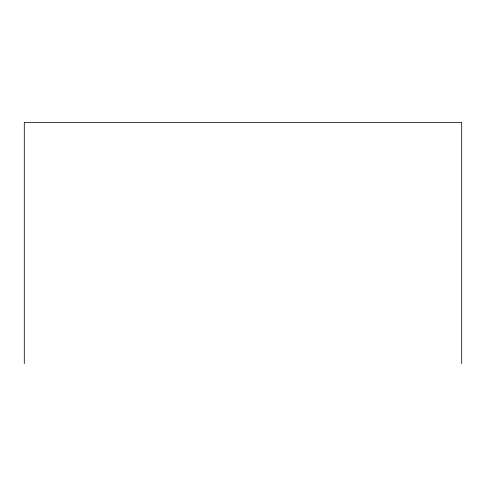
<?xml version="1.0" encoding="UTF-8"?>
<svg xmlns="http://www.w3.org/2000/svg" width="486" height="486" viewBox="0 0 486 486"><rect width="100%" height="100%" fill="white"/><g stroke="black" fill="none" stroke-linecap="round" stroke-linejoin="round"><path stroke-width="0.73" d="M461.7 363.583L461.7 122.417L24.3 122.417L24.3 363.583"/></g></svg>
